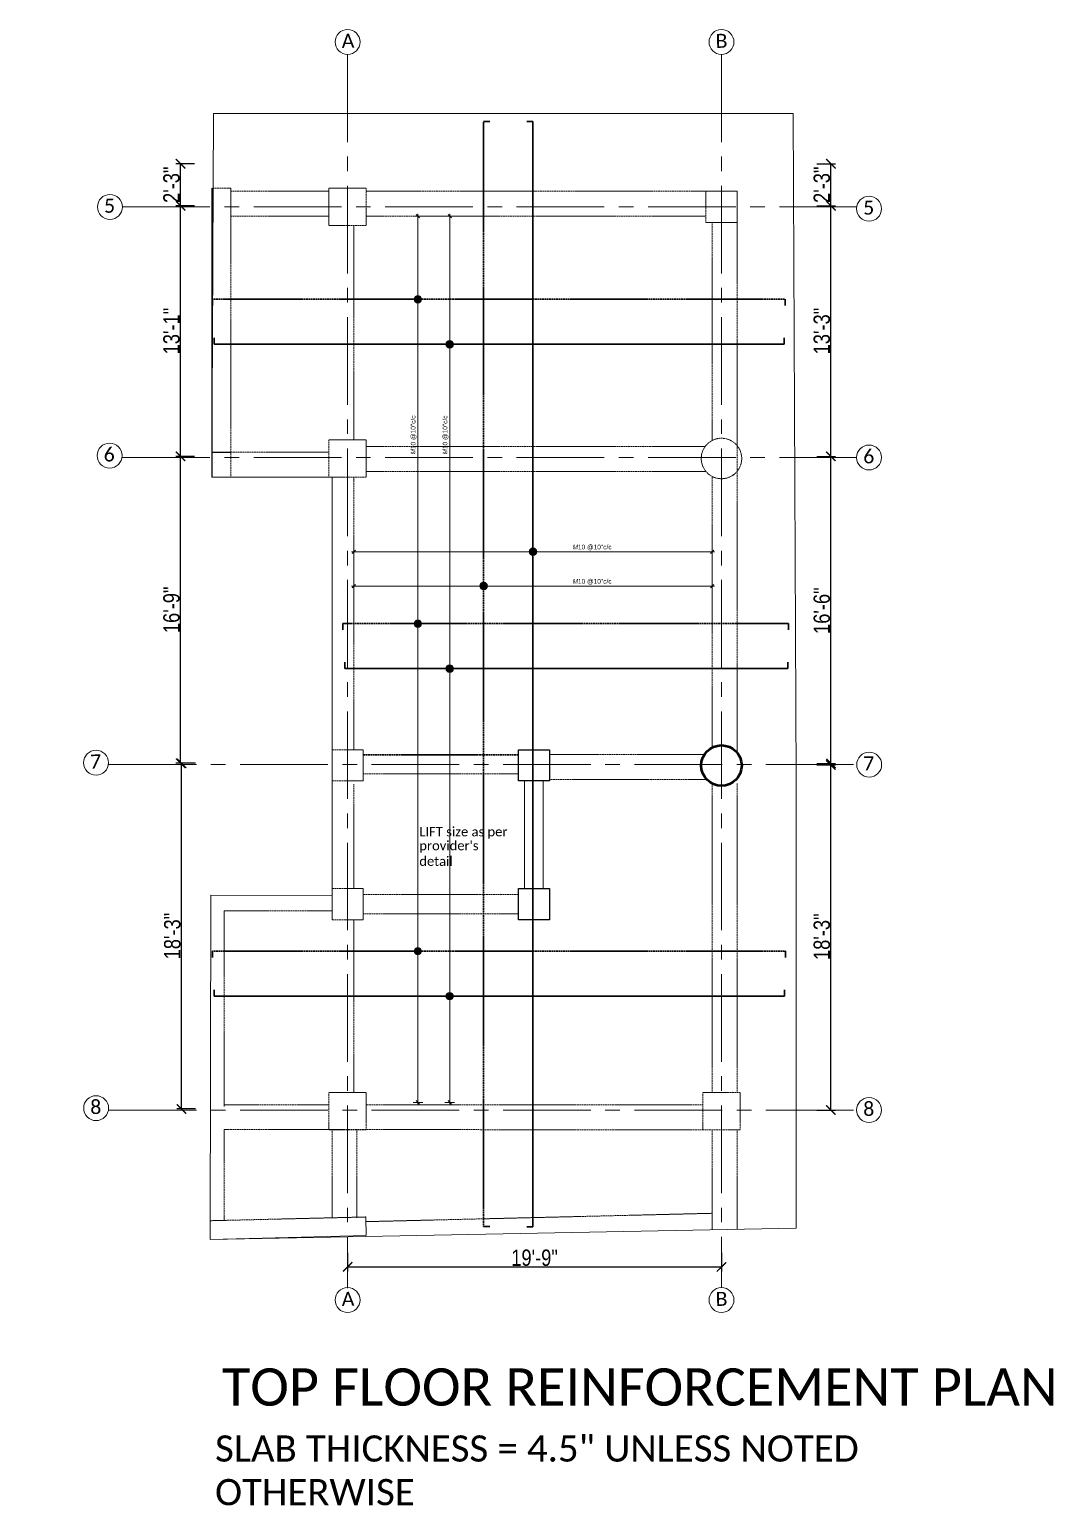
# Model space of a CAD drawing. Header units: inches. Extents: x 0 to 162649, y -36601 to -26324.
# Drawn here: x 159682 to 160339, y -27830 to -26882 of the extents above; entities that cross this region are included whole.
import ezdxf

# ---------------------------------------------------------------- set-up
doc = ezdxf.new("R2010")
doc.units = ezdxf.units.IN
doc.header["$MEASUREMENT"] = 0
doc.linetypes.add('CENTER2', pattern=[1.125, 0.75, -0.125, 0.125, -0.125])
doc.linetypes.add('DASHED', pattern=[0.75, 0.5, -0.25])
for name, color, linetype, lineweight in [('A-COLUMN', 3, 'Continuous', 50), ('dimention', 1, 'Continuous', 13), ('hatch', 252, 'Continuous', 0), ('Line', 31, 'Continuous', 5), ('OL_AR_Center line', 253, 'CENTER2', 13), ('OL_AR_Hatch', 253, 'Continuous', 0), ('OL_AR_SYMBOL', 1, 'Continuous', 5), ('OL_AR_Text', 140, 'Continuous', 5), ('Rein', 3, 'Continuous', 30)]:
    doc.layers.add(name, color=color, linetype=linetype, lineweight=lineweight)
doc.styles.add('1-16 Annotative Text', font='calibri.ttf', dxfattribs={"height": 0.0625})
doc.styles.add('1-8 Annotative Text', font='calibri.ttf', dxfattribs={"height": 0.125})
doc.styles.add('Arial', font='arial.ttf', dxfattribs={"width": 0.8})
doc.styles.add('rmtext', font='romans.shx', dxfattribs={"width": 0.8})
doc.dimstyles.new('Copy of DIM 48', dxfattribs={"dimscale": 48, "dimtxt": 0.0625, "dimasz": 0.046875, "dimexe": 0.0625, "dimexo": 0.015625, "dimgap": 0.015625, "dimtad": 3, "dimdec": 1, "dimzin": 3, "dimdsep": 46, "dimlunit": 4, "dimtxsty": 'rmtext', "dimblk": 'OBLIQUE', "dimcen": 0.09375, "dimdle": 0.03125, "dimclrd": 1, "dimclre": 1, "dimclrt": 2, "dimadec": 0, "dimazin": 0, "dimtfac": 0.75, "dimtdec": 1, "dimtix": 1, "dimtmove": 0, "dimatfit": 3, "dimfxl": 0.0625, "dimfxlon": 1, "dimfrac": 1, "dimtolj": 1, "dimtzin": 0, "dimlwd": -1, "dimlwe": 5, "dimarcsym": 0})
doc.dimstyles.new('Dim_OLA', dxfattribs={"dimscale": 1.5, "dimtxt": 7, "dimasz": 4, "dimexe": 2, "dimexo": 0.5, "dimgap": 0.3, "dimtad": 1, "dimdec": 0, "dimzin": 0, "dimdsep": 46, "dimlunit": 3, "dimtxsty": 'Arial', "dimblk": 'ARCHTICK', "dimcen": 0.05, "dimadec": 0, "dimazin": 0, "dimtfac": 1, "dimtdec": 0, "dimtix": 1, "dimtmove": 2, "dimatfit": 3, "dimldrblk": 'DOT', "dimfxl": 6, "dimfxlon": 1, "dimtolj": 1, "dimtzin": 0, "dimarcsym": 0})

# ---------------------------------------------------------------- blocks, each defined once
blk = doc.blocks.new('_Oblique')
for p, q in [((-0.49, -0.49), (0.49, 0.49)), ((0, -1.37), (0, 1.38))]:
    blk.add_line(p, q)
blk = doc.blocks.new('*D1010')
at = {"layer": 'Defpoints', "color": 0, "transparency": 16777216}
for p in [(159890.12, -27217.82), (160120.12, -27217.82), (160120.12, -27217.82)]:
    blk.add_point(p, dxfattribs=at)
at = {"layer": 'dimention', "color": 1, "transparency": 16777216}
blk.add_line((159888.62, -27217.82), (160121.62, -27217.82), dxfattribs=at)
at = {"layer": 'dimention', "color": 1, "lineweight": 5, "transparency": 16777216}
for p, q in [((159890.12, -27217.82), (159890.12, -27220.82)), ((160120.12, -27217.82), (160120.12, -27214.82))]:
    blk.add_line(p, q, dxfattribs=at)
at = {"layer": 'dimention', "color": 1, "transparency": 16777216, "xscale": 2.25, "yscale": 2.25, "zscale": 2.25, "rotation": 180}
blk.add_blockref('_Oblique', (159890.12, -27217.82), dxfattribs=at)
at = {"layer": 'dimention', "color": 1, "transparency": 16777216, "xscale": 2.25, "yscale": 2.25, "zscale": 2.25}
blk.add_blockref('_Oblique', (160120.12, -27217.82), dxfattribs=at)
at = {"layer": 'dimention', "color": 2, "transparency": 16777216, "insert": (160043.09, -27215.1), "char_height": 3, "attachment_point": 5, "style": 'rmtext'}
blk.add_mtext('\\A1;{\\Fgothici|c0;M\\fArial|b0|i0|c0|p34;\\W1;10 @10"c/c}', dxfattribs=at)
blk = doc.blocks.new('*D1011')
at = {"layer": 'Defpoints', "color": 0, "transparency": 16777216}
for p in [(159951.69, -27002.37), (159951.73, -27002.37), (159952.04, -27571.44)]:
    blk.add_point(p, dxfattribs=at)
at = {"layer": 'dimention', "color": 1, "lineweight": 5, "transparency": 16777216}
for p, q in [((159951.69, -27002.37), (159948.69, -27002.37)), ((159951.69, -27571.44), (159948.69, -27571.44))]:
    blk.add_line(p, q, dxfattribs=at)
at = {"layer": 'dimention', "color": 1, "transparency": 16777216}
blk.add_line((159951.69, -27572.94), (159951.69, -27000.87), dxfattribs=at)
at = {"layer": 'dimention', "color": 1, "transparency": 16777216, "xscale": 2.25, "yscale": 2.25, "zscale": 2.25}
for p, rotation in [((159951.69, -27002.37), 90), ((159951.69, -27571.44), 270)]:
    blk.add_blockref('_Oblique', p, dxfattribs=dict(at, rotation=rotation))
at = {"layer": 'dimention', "color": 2, "transparency": 16777216, "insert": (159948.97, -27142.8), "char_height": 3, "attachment_point": 5, "rotation": 90, "style": 'rmtext'}
blk.add_mtext('\\A1;{\\Fgothici|c0;M\\fArial|b0|i0|c0|p34;\\W1;10 @10"c/c}', dxfattribs=at)
blk = doc.blocks.new('*D1012')
at = {"layer": 'Defpoints', "color": 0, "transparency": 16777216}
for p in [(159890.12, -27239.88), (160120.12, -27239.88), (160120.12, -27239.88)]:
    blk.add_point(p, dxfattribs=at)
at = {"layer": 'dimention', "color": 1, "transparency": 16777216}
blk.add_line((159888.62, -27239.88), (160121.62, -27239.88), dxfattribs=at)
at = {"layer": 'dimention', "color": 1, "lineweight": 5, "transparency": 16777216}
for p, q in [((159890.12, -27239.88), (159890.12, -27242.88)), ((160120.12, -27239.88), (160120.12, -27236.88))]:
    blk.add_line(p, q, dxfattribs=at)
at = {"layer": 'dimention', "color": 1, "transparency": 16777216, "xscale": 2.25, "yscale": 2.25, "zscale": 2.25, "rotation": 180}
blk.add_blockref('_Oblique', (159890.12, -27239.88), dxfattribs=at)
at = {"layer": 'dimention', "color": 1, "transparency": 16777216, "xscale": 2.25, "yscale": 2.25, "zscale": 2.25}
blk.add_blockref('_Oblique', (160120.12, -27239.88), dxfattribs=at)
at = {"layer": 'dimention', "color": 2, "transparency": 16777216, "insert": (160043.09, -27237.16), "char_height": 3, "attachment_point": 5, "style": 'rmtext'}
blk.add_mtext('\\A1;{\\Fgothici|c0;M\\fArial|b0|i0|c0|p34;\\W1;10 @10"c/c}', dxfattribs=at)
blk = doc.blocks.new('*D1013')
at = {"layer": 'Defpoints', "color": 0, "transparency": 16777216}
for p in [(159931.2, -27002.37), (159931.24, -27002.37), (159931.54, -27571.44)]:
    blk.add_point(p, dxfattribs=at)
at = {"layer": 'dimention', "color": 1, "lineweight": 5, "transparency": 16777216}
for p, q in [((159931.2, -27002.37), (159928.2, -27002.37)), ((159931.2, -27571.44), (159928.2, -27571.44))]:
    blk.add_line(p, q, dxfattribs=at)
at = {"layer": 'dimention', "color": 1, "transparency": 16777216}
blk.add_line((159931.2, -27572.94), (159931.2, -27000.87), dxfattribs=at)
at = {"layer": 'dimention', "color": 1, "transparency": 16777216, "xscale": 2.25, "yscale": 2.25, "zscale": 2.25}
for p, rotation in [((159931.2, -27002.37), 90), ((159931.2, -27571.44), 270)]:
    blk.add_blockref('_Oblique', p, dxfattribs=dict(at, rotation=rotation))
at = {"layer": 'dimention', "color": 2, "transparency": 16777216, "insert": (159928.48, -27142.8), "char_height": 3, "attachment_point": 5, "rotation": 90, "style": 'rmtext'}
blk.add_mtext('\\A1;{\\Fgothici|c0;M\\fArial|b0|i0|c0|p34;\\W1;10 @10"c/c}', dxfattribs=at)
blk = doc.blocks.new('_ArchTick')
at = {"color": 0, "linetype": 'ByBlock', "const_width": 0.15}
blk.add_lwpolyline([(-0.5, -0.5), (0.5, 0.5)], dxfattribs=at)
blk = doc.blocks.new('*D1449')
at = {"layer": 'Defpoints', "color": 0, "transparency": 16777216}
for p in [(159886.12, -27588.37), (160126.12, -27588.37), (160126.12, -27677.08)]:
    blk.add_point(p, dxfattribs=at)
at = {"layer": 'OL_AR_Text', "color": 0, "lineweight": -2, "transparency": 16777216}
for p, q in [((159886.12, -27668.08), (159886.12, -27680.08)), ((159886.12, -27677.08), (160126.12, -27677.08)), ((160126.12, -27668.08), (160126.12, -27680.08))]:
    blk.add_line(p, q, dxfattribs=at)
at = {"layer": 'OL_AR_Text', "color": 0, "lineweight": -2, "transparency": 16777216, "xscale": 6, "yscale": 6, "zscale": 6, "rotation": 180}
blk.add_blockref('_ArchTick', (159886.12, -27677.08), dxfattribs=at)
at = {"layer": 'OL_AR_Text', "color": 0, "lineweight": -2, "transparency": 16777216, "xscale": 6, "yscale": 6, "zscale": 6}
blk.add_blockref('_ArchTick', (160126.12, -27677.08), dxfattribs=at)
at = {"layer": 'OL_AR_Text', "color": 0, "transparency": 16777216, "insert": (160006.12, -27671.27), "char_height": 10.5, "attachment_point": 5, "style": 'Arial'}
blk.add_mtext('\\A1;19\'-9"', dxfattribs=at)
blk = doc.blocks.new('_Dot')
at = {"color": 0, "linetype": 'ByBlock', "lineweight": -2}
blk.add_line((-0.5, 0), (-1, 0), dxfattribs=at)
at = {"color": 0, "linetype": 'ByBlock', "const_width": 0.5}
blk.add_lwpolyline([(-0.25, 0, 1), (0.25, 0, 1)], format="xyb", close=True, dxfattribs=at)
blk = doc.blocks.new('*D1450')
at = {"layer": 'Defpoints', "color": 0, "transparency": 16777216}
for p in [(159779.45, -27353.68), (159798.48, -27353.68), (159825.49, -27575.65)]:
    blk.add_point(p, dxfattribs=at)
at = {"layer": 'OL_AR_Text', "color": 0, "lineweight": -2, "transparency": 16777216}
for p, q in [((159788.45, -27353.68), (159776.45, -27353.68)), ((159779.45, -27575.65), (159779.45, -27353.68)), ((159788.45, -27575.65), (159776.45, -27575.65))]:
    blk.add_line(p, q, dxfattribs=at)
at = {"layer": 'OL_AR_Text', "color": 0, "lineweight": -2, "transparency": 16777216, "xscale": 6, "yscale": 6, "zscale": 6}
for p, rotation in [((159779.45, -27353.68), 90), ((159779.45, -27575.65), 270)]:
    blk.add_blockref('_ArchTick', p, dxfattribs=dict(at, rotation=rotation))
at = {"layer": 'OL_AR_Text', "color": 0, "transparency": 16777216, "insert": (159773.63, -27464.67), "char_height": 10.5, "attachment_point": 5, "rotation": 90, "style": 'Arial'}
blk.add_mtext('\\A1;18\'-3"', dxfattribs=at)
blk = doc.blocks.new('*D1451')
at = {"layer": 'Defpoints', "color": 0, "transparency": 16777216}
for p in [(159778.91, -27156.59), (159798.82, -27156.59), (159798.48, -27353.68)]:
    blk.add_point(p, dxfattribs=at)
at = {"layer": 'OL_AR_Text', "color": 0, "lineweight": -2, "transparency": 16777216}
for p, q in [((159787.91, -27156.59), (159775.91, -27156.59)), ((159778.91, -27353.68), (159778.91, -27156.59)), ((159787.91, -27353.68), (159775.91, -27353.68))]:
    blk.add_line(p, q, dxfattribs=at)
at = {"layer": 'OL_AR_Text', "color": 0, "lineweight": -2, "transparency": 16777216, "xscale": 6, "yscale": 6, "zscale": 6}
for p, rotation in [((159778.91, -27156.59), 90), ((159778.91, -27353.68), 270)]:
    blk.add_blockref('_ArchTick', p, dxfattribs=dict(at, rotation=rotation))
at = {"layer": 'OL_AR_Text', "color": 0, "transparency": 16777216, "insert": (159773.1, -27255.14), "char_height": 10.5, "attachment_point": 5, "rotation": 90, "style": 'Arial'}
blk.add_mtext('\\A1;16\'-9"', dxfattribs=at)
blk = doc.blocks.new('*D1452')
at = {"layer": 'Defpoints', "color": 0, "transparency": 16777216}
for p in [(159778.91, -26995.65), (159799.1, -26995.65), (159798.82, -27156.59)]:
    blk.add_point(p, dxfattribs=at)
at = {"layer": 'OL_AR_Text', "color": 0, "lineweight": -2, "transparency": 16777216}
for p, q in [((159787.91, -26995.65), (159775.91, -26995.65)), ((159778.91, -27156.59), (159778.91, -26995.65)), ((159787.91, -27156.59), (159775.91, -27156.59))]:
    blk.add_line(p, q, dxfattribs=at)
at = {"layer": 'OL_AR_Text', "color": 0, "lineweight": -2, "transparency": 16777216, "xscale": 6, "yscale": 6, "zscale": 6}
for p, rotation in [((159778.91, -26995.65), 90), ((159778.91, -27156.59), 270)]:
    blk.add_blockref('_ArchTick', p, dxfattribs=dict(at, rotation=rotation))
at = {"layer": 'OL_AR_Text', "color": 0, "transparency": 16777216, "insert": (159773.09, -27076.12), "char_height": 10.5, "attachment_point": 5, "rotation": 90, "style": 'Arial'}
blk.add_mtext('\\A1;13\'-1"', dxfattribs=at)
blk = doc.blocks.new('*D1453')
at = {"layer": 'Defpoints', "color": 0, "transparency": 16777216}
for p in [(159778.91, -26968.65), (159799.15, -26968.65), (159874.12, -26995.65)]:
    blk.add_point(p, dxfattribs=at)
at = {"layer": 'OL_AR_Text', "color": 0, "lineweight": -2, "transparency": 16777216}
for p, q in [((159787.91, -26968.65), (159775.91, -26968.65)), ((159778.91, -26995.65), (159778.91, -26968.65)), ((159787.91, -26995.65), (159775.91, -26995.65))]:
    blk.add_line(p, q, dxfattribs=at)
at = {"layer": 'OL_AR_Text', "color": 0, "lineweight": -2, "transparency": 16777216, "xscale": 6, "yscale": 6, "zscale": 6}
for p, rotation in [((159778.91, -26968.65), 90), ((159778.91, -26995.65), 270)]:
    blk.add_blockref('_ArchTick', p, dxfattribs=dict(at, rotation=rotation))
at = {"layer": 'OL_AR_Text', "color": 0, "transparency": 16777216, "insert": (159773.09, -26982.15), "char_height": 10.5, "attachment_point": 5, "rotation": 90, "style": 'Arial'}
blk.add_mtext('\\A1;2\'-3"', dxfattribs=at)
blk = doc.blocks.new('*D1454')
at = {"layer": 'Defpoints', "color": 0, "transparency": 16777216}
for p in [(160006.56, -27353.77), (160196.38, -27353.77), (159681.93, -27576.37)]:
    blk.add_point(p, dxfattribs=at)
at = {"layer": 'OL_AR_Text', "color": 0, "lineweight": -2, "transparency": 16777216}
for p, q in [((160187.38, -27353.77), (160199.38, -27353.77)), ((160196.38, -27576.37), (160196.38, -27353.77)), ((160187.38, -27576.37), (160199.38, -27576.37))]:
    blk.add_line(p, q, dxfattribs=at)
at = {"layer": 'OL_AR_Text', "color": 0, "lineweight": -2, "transparency": 16777216, "xscale": 6, "yscale": 6, "zscale": 6}
for p, rotation in [((160196.38, -27353.77), 90), ((160196.38, -27576.37), 270)]:
    blk.add_blockref('_ArchTick', p, dxfattribs=dict(at, rotation=rotation))
at = {"layer": 'OL_AR_Text', "color": 0, "transparency": 16777216, "insert": (160190.56, -27465.07), "char_height": 10.5, "attachment_point": 5, "rotation": 90, "style": 'Arial'}
blk.add_mtext('\\A1;18\'-3"', dxfattribs=at)
blk = doc.blocks.new('*D1455')
at = {"layer": 'Defpoints', "color": 0, "transparency": 16777216}
for p in [(159896.99, -26968.65), (160196.38, -26968.65), (160004.56, -26995.65)]:
    blk.add_point(p, dxfattribs=at)
at = {"layer": 'OL_AR_Text', "color": 0, "lineweight": -2, "transparency": 16777216}
for p, q in [((160187.38, -26968.65), (160199.38, -26968.65)), ((160196.38, -26995.65), (160196.38, -26968.65)), ((160187.38, -26995.65), (160199.38, -26995.65))]:
    blk.add_line(p, q, dxfattribs=at)
at = {"layer": 'OL_AR_Text', "color": 0, "lineweight": -2, "transparency": 16777216, "xscale": 6, "yscale": 6, "zscale": 6}
for p, rotation in [((160196.38, -26968.65), 90), ((160196.38, -26995.65), 270)]:
    blk.add_blockref('_ArchTick', p, dxfattribs=dict(at, rotation=rotation))
at = {"layer": 'OL_AR_Text', "color": 0, "transparency": 16777216, "insert": (160190.56, -26982.15), "char_height": 10.5, "width": 22.4726, "attachment_point": 5, "rotation": 90, "style": 'Arial'}
blk.add_mtext('\\A1;2\'-3"', dxfattribs=at)
blk = doc.blocks.new('*D1447')
at = {"layer": 'Defpoints', "color": 0, "transparency": 16777216}
for p in [(160004.56, -27156.59), (160196.38, -27156.59), (160006.56, -27354.77)]:
    blk.add_point(p, dxfattribs=at)
at = {"layer": 'OL_AR_Text', "color": 0, "lineweight": -2, "transparency": 16777216}
for p, q in [((160187.38, -27156.59), (160199.38, -27156.59)), ((160196.38, -27354.77), (160196.38, -27156.59)), ((160187.38, -27354.77), (160199.38, -27354.77))]:
    blk.add_line(p, q, dxfattribs=at)
at = {"layer": 'OL_AR_Text', "color": 0, "lineweight": -2, "transparency": 16777216, "xscale": 6, "yscale": 6, "zscale": 6}
for p, rotation in [((160196.38, -27156.59), 90), ((160196.38, -27354.77), 270)]:
    blk.add_blockref('_ArchTick', p, dxfattribs=dict(at, rotation=rotation))
at = {"layer": 'OL_AR_Text', "color": 0, "transparency": 16777216, "insert": (160190.56, -27255.68), "char_height": 10.5, "attachment_point": 5, "rotation": 90, "style": 'Arial'}
blk.add_mtext('\\A1;16\'-6"', dxfattribs=at)
blk = doc.blocks.new('*D1448')
at = {"layer": 'Defpoints', "color": 0, "transparency": 16777216}
for p in [(160006.56, -26995.65), (160196.38, -26995.65), (160004.56, -27156.59)]:
    blk.add_point(p, dxfattribs=at)
at = {"layer": 'OL_AR_Text', "color": 0, "lineweight": -2, "transparency": 16777216}
for p, q in [((160187.38, -26995.65), (160199.38, -26995.65)), ((160196.38, -27156.59), (160196.38, -26995.65)), ((160187.38, -27156.59), (160199.38, -27156.59))]:
    blk.add_line(p, q, dxfattribs=at)
at = {"layer": 'OL_AR_Text', "color": 0, "lineweight": -2, "transparency": 16777216, "xscale": 6, "yscale": 6, "zscale": 6}
for p, rotation in [((160196.38, -26995.65), 90), ((160196.38, -27156.59), 270)]:
    blk.add_blockref('_ArchTick', p, dxfattribs=dict(at, rotation=rotation))
at = {"layer": 'OL_AR_Text', "color": 0, "transparency": 16777216, "insert": (160190.56, -27076.12), "char_height": 10.5, "attachment_point": 5, "rotation": 90, "style": 'Arial'}
blk.add_mtext('\\A1;13\'-3"', dxfattribs=at)

msp = doc.modelspace()

# ---------------------------------------------------------------- hatches: boundary and pattern name
at = {"layer": 'dimention'}
h = msp.add_hatch(color=256, dxfattribs=at)
h.dxf.hatch_style = 1
h.paths.add_polyline_path([(159931.2, -27053.24, 0.414214), (159928.79, -27055.66, 0.414214), (159931.2, -27058.07)])
h.paths.add_polyline_path([(159933.62, -27055.66, 0.414214), (159931.2, -27053.24), (159931.2, -27058.07, 0.414214)])
h = msp.add_hatch(color=256, dxfattribs=at)
h.dxf.hatch_style = 1
h.paths.add_polyline_path([(159951.69, -27082.15, 0.414214), (159949.28, -27084.56, 0.414214), (159951.69, -27086.97)])
h.paths.add_polyline_path([(159954.11, -27084.56, 0.414214), (159951.69, -27082.15), (159951.69, -27086.97, 0.414214)])
h = msp.add_hatch(color=256, dxfattribs=at)
h.dxf.hatch_style = 1
h.paths.add_polyline_path([(160005.12, -27215.41, 0.414214), (160002.71, -27217.82, 0.414214), (160005.12, -27220.23)])
h.paths.add_polyline_path([(160007.54, -27217.82, 0.414214), (160005.12, -27215.41), (160005.12, -27220.23, 0.414214)])
h = msp.add_hatch(color=256, dxfattribs=at)
h.dxf.hatch_style = 1
h.paths.add_polyline_path([(159973.42, -27237.46, 0.414214), (159971, -27239.88, 0.414214), (159973.42, -27242.29)])
h.paths.add_polyline_path([(159975.83, -27239.88, 0.414214), (159973.42, -27237.46), (159973.42, -27242.29, 0.414214)])
h = msp.add_hatch(color=256, dxfattribs=at)
h.dxf.hatch_style = 1
h.paths.add_polyline_path([(159931.2, -27261.54, 0.414214), (159928.79, -27263.95, 0.414214), (159931.2, -27266.36)])
h.paths.add_polyline_path([(159933.62, -27263.95, 0.414214), (159931.2, -27261.54), (159931.2, -27266.36, 0.414214)])
h = msp.add_hatch(color=256, dxfattribs=at)
h.dxf.hatch_style = 1
h.paths.add_polyline_path([(159951.69, -27290.44, 0.414214), (159949.28, -27292.85, 0.414214), (159951.69, -27295.27)])
h.paths.add_polyline_path([(159954.11, -27292.85, 0.414214), (159951.69, -27290.44), (159951.69, -27295.27, 0.414214)])
h = msp.add_hatch(color=256, dxfattribs=at)
h.dxf.hatch_style = 1
h.paths.add_polyline_path([(159931.2, -27471.92, 0.414214), (159928.79, -27474.33, 0.414214), (159931.2, -27476.75)])
h.paths.add_polyline_path([(159933.62, -27474.33, 0.414214), (159931.2, -27471.92), (159931.2, -27476.75, 0.414214)])
h = msp.add_hatch(color=256, dxfattribs=at)
h.dxf.hatch_style = 1
h.paths.add_polyline_path([(159951.69, -27500.82, 0.414214), (159949.28, -27503.24, 0.414214), (159951.69, -27505.65)])
h.paths.add_polyline_path([(159954.11, -27503.24, 0.414214), (159951.69, -27500.82), (159951.69, -27505.65, 0.414214)])

# ---------------------------------------------------------------- linework, layer by layer
for p, q in [((159799.05, -26984.37), (159799.05, -27169.94)), ((159799.05, -27153.94), (159811.05, -27153.94))]:
    msp.add_line(p, q)
for points in [[(160015.71, -27365.03), (159995.71, -27365.03), (159995.71, -27345.03), (160015.71, -27345.03)], [(160015.71, -27345.03), (160015.71, -27365.03)], [(160015.71, -27434.17), (160015.71, -27454.17), (159995.71, -27454.17), (159995.71, -27434.17), (160015.71, -27434.17)]]:
    msp.add_lwpolyline(points)
at = {"layer": 'A-COLUMN'}
msp.add_circle((160126.12, -27355.12), 13, dxfattribs=at)
at = {"layer": 'dimention'}
for p, q in [((159999.71, -27365.03), (159999.71, -27434.17)), ((160011.71, -27365.03), (160011.71, -27434.17))]:
    msp.add_line(p, q, dxfattribs=at)
for centre, radius in [((159886.12, -26890.46), 8), ((160126.12, -26890.46), 8), ((159733.51, -26996.37), 8), ((160220.84, -26997.58), 8), ((159931.2, -27055.66), 2.41), ((159951.69, -27084.56), 2.41), ((159733.3, -27156.1), 8), ((160220.89, -27157.31), 8), ((160005.12, -27217.82), 2.41), ((159973.42, -27239.88), 2.41), ((159931.2, -27263.95), 2.41), ((159951.69, -27292.85), 2.41), ((159724.61, -27353.35), 8), ((160220.93, -27354.56), 8), ((159931.2, -27474.33), 2.41), ((159951.69, -27503.24), 2.41), ((159724.69, -27575.16), 8), ((160220.89, -27576.37), 8), ((159886.12, -27698.37), 8), ((160126.12, -27698.37), 8)]:
    msp.add_circle(centre, radius, dxfattribs=at)
at = {"layer": 'hatch'}
for p, q in [((159797.95, -27659.46), (159898.12, -27657.05)), ((159806.95, -27659.24), (159806.95, -27659.42))]:
    msp.add_line(p, q, dxfattribs=at)
at = {"layer": 'Line'}
msp.add_lwpolyline([(160174.12, -27364.12), (160174.12, -27652.3), (159797.94, -27659.59), (159798.31, -27438.4), (159876.12, -27438.53), (159876.12, -27169.94), (159799.05, -27169.94), (159800.05, -26936.37), (160172.12, -26936.37), (160174.12, -27364.12)], dxfattribs=at)
at = {"layer": 'OL_AR_Center line', "ltscale": 75}
for p, q in [((159886.12, -26898.46), (159886.12, -27690.72)), ((160126.12, -26898.46), (160126.12, -27690.37)), ((159741.51, -26996.37), (160212.94, -26996.37)), ((159741.51, -27157.31), (160212.89, -27157.31)), ((159732.78, -27354.4), (160212.93, -27354.4)), ((159732.78, -27576.37), (160212.89, -27576.37))]:
    msp.add_line(p, q, dxfattribs=at)
at = {"layer": 'OL_AR_Hatch', "lineweight": 40}
msp.add_lwpolyline([(160002.71, -27438.03), (160002.71, -27438.03)], close=True, dxfattribs=at)
at = {"layer": 'OL_AR_SYMBOL', "linetype": 'DASHED'}
for p, q in [((159811.05, -26984.37), (159799.05, -26984.37)), ((159811.05, -27169.94), (159811.05, -26984.37)), ((159874.12, -27002.37), (159811.05, -27002.37)), ((159811.05, -27153.94), (159874.12, -27153.94)), ((159898.12, -27150.31), (160115.6, -27150.31)), ((159898.12, -27166.31), (160116.18, -27166.31)), ((159876.12, -27448.4), (159806.95, -27448.4)), ((160114.12, -27573.09), (159898.12, -27573.09)), ((160114.12, -27589.09), (159806.95, -27588.85)), ((159806.95, -27588.85), (159806.95, -27647.24)), ((159876.12, -27589.09), (159876.12, -27645.85)), ((159892.12, -27589.09), (159892.12, -27645.5)), ((159797.66, -27647.46), (159897.83, -27645.05)), ((159897.83, -27645.05), (159898, -27657.05)), ((159897.87, -27648.05), (160120.12, -27642.69)), ((159797.74, -27650.46), (159797.95, -27650.46))]:
    msp.add_line(p, q, dxfattribs=at)
for points in [[(159898.12, -26984.37), (159898.12, -27008.37), (159874.12, -27008.37), (159874.12, -26984.37), (159898.12, -26984.37)], [(159874.12, -26986.37), (159811.05, -26986.37)], [(160136.12, -27346.82), (160136.12, -26986.37), (159898.12, -26986.37)], [(160136.12, -26986.37), (160136.12, -27006.37), (160116.12, -27006.37), (160116.12, -26986.37), (160136.12, -26986.37)], [(160116.12, -27002.37), (159898.12, -27002.37)], [(159890.12, -27008.37), (159890.12, -27145.94)], [(160120.12, -27146.41), (160120.12, -27006.37)], [(159898.12, -27145.94), (159898.12, -27169.94), (159874.12, -27169.94), (159874.12, -27145.94), (159898.12, -27145.94)], [(159890.12, -27169.94), (159890.12, -27345.03)], [(160120.12, -27343.59), (160120.12, -27169.47)], [(159896.12, -27345.03), (159896.12, -27365.03), (159876.12, -27365.03), (159876.12, -27345.03), (159896.12, -27345.03)], [(159995.71, -27348.12), (159896.12, -27348.12)], [(159995.71, -27348.4), (159896.12, -27348.4)], [(159995.71, -27348.12), (159898.12, -27348.12)], [(160115.17, -27348.12), (160015.71, -27348.12)], [(160023.71, -27348.12), (160015.71, -27348.12)], [(159890.12, -27364.12), (159890.12, -27364.12)], [(159896.12, -27360.4), (159995.71, -27360.4)], [(160116.73, -27364.11), (160015.71, -27364.12)], [(159890.12, -27367.12), (159890.12, -27434.17)], [(160120.12, -27565.09), (160120.12, -27366.66)], [(160136.12, -27565.09), (160136.12, -27366.66)], [(159896.12, -27434.17), (159896.12, -27454.17), (159876.12, -27454.17), (159876.12, -27434.17), (159896.12, -27434.17)], [(159995.71, -27438.03), (159896.12, -27438.03)], [(159806.95, -27448.4), (159806.95, -27574.09)], [(159890.12, -27454.17), (159890.12, -27565.09)], [(159896.12, -27450.31), (159896.12, -27450.31), (159995.71, -27450.31)], [(159806.95, -27573.09), (159874.12, -27573.09)], [(159898.12, -27565.09), (159898.12, -27589.09), (159874.12, -27589.09), (159874.12, -27565.09), (159898.12, -27565.09)], [(160138.12, -27565.09), (160138.12, -27589.09), (160114.12, -27589.09), (160114.12, -27565.09), (160138.12, -27565.09)], [(160120.12, -27588.88), (160120.12, -27653.35)], [(160136.12, -27589.09), (160136.12, -27653.04)], [(159891.12, -27692.35), (159891.12, -27692.39)], [(159889.12, -27701.39), (159889.12, -27701.65)]]:
    msp.add_lwpolyline(points, dxfattribs=at)
msp.add_circle((160126.12, -27157.94), 13, dxfattribs=at)
at = {"layer": 'Rein', "linetype": 'DASHED'}
for p, q in [((159973.42, -27651.14), (159973.42, -26941.63)), ((159799.41, -27055.66), (160166.93, -27055.66)), ((159883.15, -27263.95), (160169.14, -27263.95)), ((159799.41, -27474.33), (160167.16, -27474.33))]:
    msp.add_line(p, q, dxfattribs=at)
at = {"layer": 'Rein'}
for p, q in [((159977.42, -26941.63), (159973.42, -26941.63)), ((160005.12, -26941.63), (160001.12, -26941.63)), ((160005.12, -27651.47), (160005.12, -26941.63)), ((159799.41, -27059.66), (159799.41, -27055.66)), ((160166.93, -27059.66), (160166.93, -27055.66)), ((159800.52, -27084.53), (159800.52, -27080.53)), ((159800.52, -27084.53), (160166.43, -27084.53)), ((160166.43, -27084.53), (160166.43, -27080.53)), ((159883.15, -27267.95), (159883.15, -27263.95)), ((160169.14, -27267.95), (160169.14, -27263.95)), ((159884.26, -27292.82), (159884.26, -27288.82)), ((160168.64, -27292.82), (160168.64, -27288.82)), ((159884.26, -27292.82), (160168.64, -27292.82)), ((159799.41, -27478.33), (159799.41, -27474.33)), ((160167.16, -27478.33), (160167.16, -27474.33)), ((159800.52, -27503.21), (159800.52, -27499.21)), ((159800.52, -27503.21), (160166.66, -27503.21)), ((160166.66, -27503.21), (160166.66, -27499.21)), ((159977.42, -27651.14), (159973.42, -27651.14)), ((160005.12, -27651.47), (160001.12, -27651.47))]:
    msp.add_line(p, q, dxfattribs=at)

# ---------------------------------------------------------------- texts
at = {"layer": 'dimention', "style": '1-16 Annotative Text'}
for s, p in [('A', (159882.4, -26894.28)), ('B', (160122.4, -26894.28)), ('5', (159729.79, -27000.19)), ('5', (160217.12, -27001.39)), ('6', (159729.58, -27159.92)), ('6', (160217.17, -27161.13)), ('7', (159720.85, -27357.1)), ('7', (160217.17, -27358.31)), ('8', (159720.97, -27578.98)), ('8', (160217.17, -27580.19)), ('A', (159882.4, -27702.19)), ('B', (160122.4, -27702.19))]:
    msp.add_text(s, height=9, rotation=1, dxfattribs=at).set_placement(p)
at = {"layer": 'OL_AR_Text', "char_height": 6, "width": 56.506, "attachment_point": 1, "style": '1-16 Annotative Text'}
for s, insert in [('\\A1;LIFT size as per ', (159932.14, -27394.61)), ("\\A1;provider's detail ", (159932.14, -27403.56))]:
    msp.add_mtext(s, dxfattribs=dict(at, insert=insert))
at = {"layer": 'OL_AR_Text', "attachment_point": 1, "style": '1-8 Annotative Text'}
for s, width, insert, char_height in [('TOP FLOOR REINFORCEMENT PLAN', 583.3693, (159805.4, -27742.25), 24), ('SLAB THICKNESS = 4.5" UNLESS NOTED OTHERWISE', 432.2308, (159801.03, -27785.34), 16.8)]:
    msp.add_mtext_dynamic_manual_height_columns(s, width=width, gutter_width=60, heights=[0], dxfattribs=dict(at, insert=insert, char_height=char_height))

# ---------------------------------------------------------------- dimensions: what is measured, and where the dimension line sits
at = {"layer": 'dimention'}
for base, p1, p2, picture, middle in [((159931.2, -27002.37), (159931.54, -27571.44), (159931.24, -27002.37), '*D1013', (159931.2, -27142.8)), ((159951.69, -27002.37), (159952.04, -27571.44), (159951.73, -27002.37), '*D1011', (159951.69, -27142.8))]:
    dim = msp.add_linear_dim(base=base, p1=p1, p2=p2, angle=90, text='{\\Fgothici|c0;M\\fArial|b0|i0|c0|p34;\\W1;10 @10"c/c}', dimstyle='Copy of DIM 48', dxfattribs=at)
    dim.commit()
    dim.dimension.update_dxf_attribs({"geometry": picture, "text_midpoint": middle, "dimtype": 160})
for base, p1, p2, picture, middle in [((160120.12, -27217.82), (159890.12, -27217.82), (160120.12, -27217.82), '*D1010', (160043.09, -27217.82)), ((160120.12, -27239.88), (159890.12, -27239.88), (160120.12, -27239.88), '*D1012', (160043.09, -27239.88))]:
    dim = msp.add_linear_dim(base=base, p1=p1, p2=p2, text='{\\Fgothici|c0;M\\fArial|b0|i0|c0|p34;\\W1;10 @10"c/c}', dimstyle='Copy of DIM 48', dxfattribs=at)
    dim.commit()
    dim.dimension.update_dxf_attribs({"geometry": picture, "text_midpoint": middle, "dimtype": 160})
at = {"layer": 'OL_AR_Text'}
for base, p1, p2, picture, middle in [((159778.91, -26968.65), (159874.12, -26995.65), (159799.15, -26968.65), '*D1453', (159773.09, -26982.15)), ((160196.38, -26968.65), (160004.56, -26995.65), (159896.99, -26968.65), '*D1455', (160190.56, -26982.15)), ((160196.38, -27156.59), (160006.56, -27354.77), (160004.56, -27156.59), '*D1447', (160190.56, -27255.68))]:
    dim = msp.add_linear_dim(base=base, p1=p1, p2=p2, angle=90, dimstyle='Dim_OLA', dxfattribs=at)
    dim.commit()
    dim.dimension.update_dxf_attribs({"geometry": picture, "text_midpoint": middle})
for base, p1, p2, text, picture, middle in [((159778.91, -26995.65), (159798.82, -27156.59), (159799.1, -26995.65), '13\'-1"', '*D1452', (159773.09, -27076.12)), ((160196.38, -26995.65), (160004.56, -27156.59), (160006.56, -26995.65), '13\'-3"', '*D1448', (160190.56, -27076.12)), ((159778.91, -27156.59), (159798.48, -27353.68), (159798.82, -27156.59), '16\'-9"', '*D1451', (159773.1, -27255.14)), ((160196.38, -27353.77), (159681.93, -27576.37), (160006.56, -27353.77), '18\'-3"', '*D1454', (160190.56, -27465.07)), ((159779.45, -27353.68), (159825.49, -27575.65), (159798.48, -27353.68), '18\'-3"', '*D1450', (159773.63, -27464.67))]:
    dim = msp.add_linear_dim(base=base, p1=p1, p2=p2, angle=90, text=text, dimstyle='Dim_OLA', dxfattribs=at)
    dim.commit()
    dim.dimension.update_dxf_attribs({"geometry": picture, "text_midpoint": middle})
dim = msp.add_linear_dim(base=(160126.12, -27677.08), p1=(159886.12, -27588.37), p2=(160126.12, -27588.37), text='19\'-9"', dimstyle='Dim_OLA', dxfattribs=at)
dim.commit()
dim.dimension.update_dxf_attribs({"geometry": '*D1449', "text_midpoint": (160006.12, -27671.27)})

doc.saveas('drawing.dxf')
